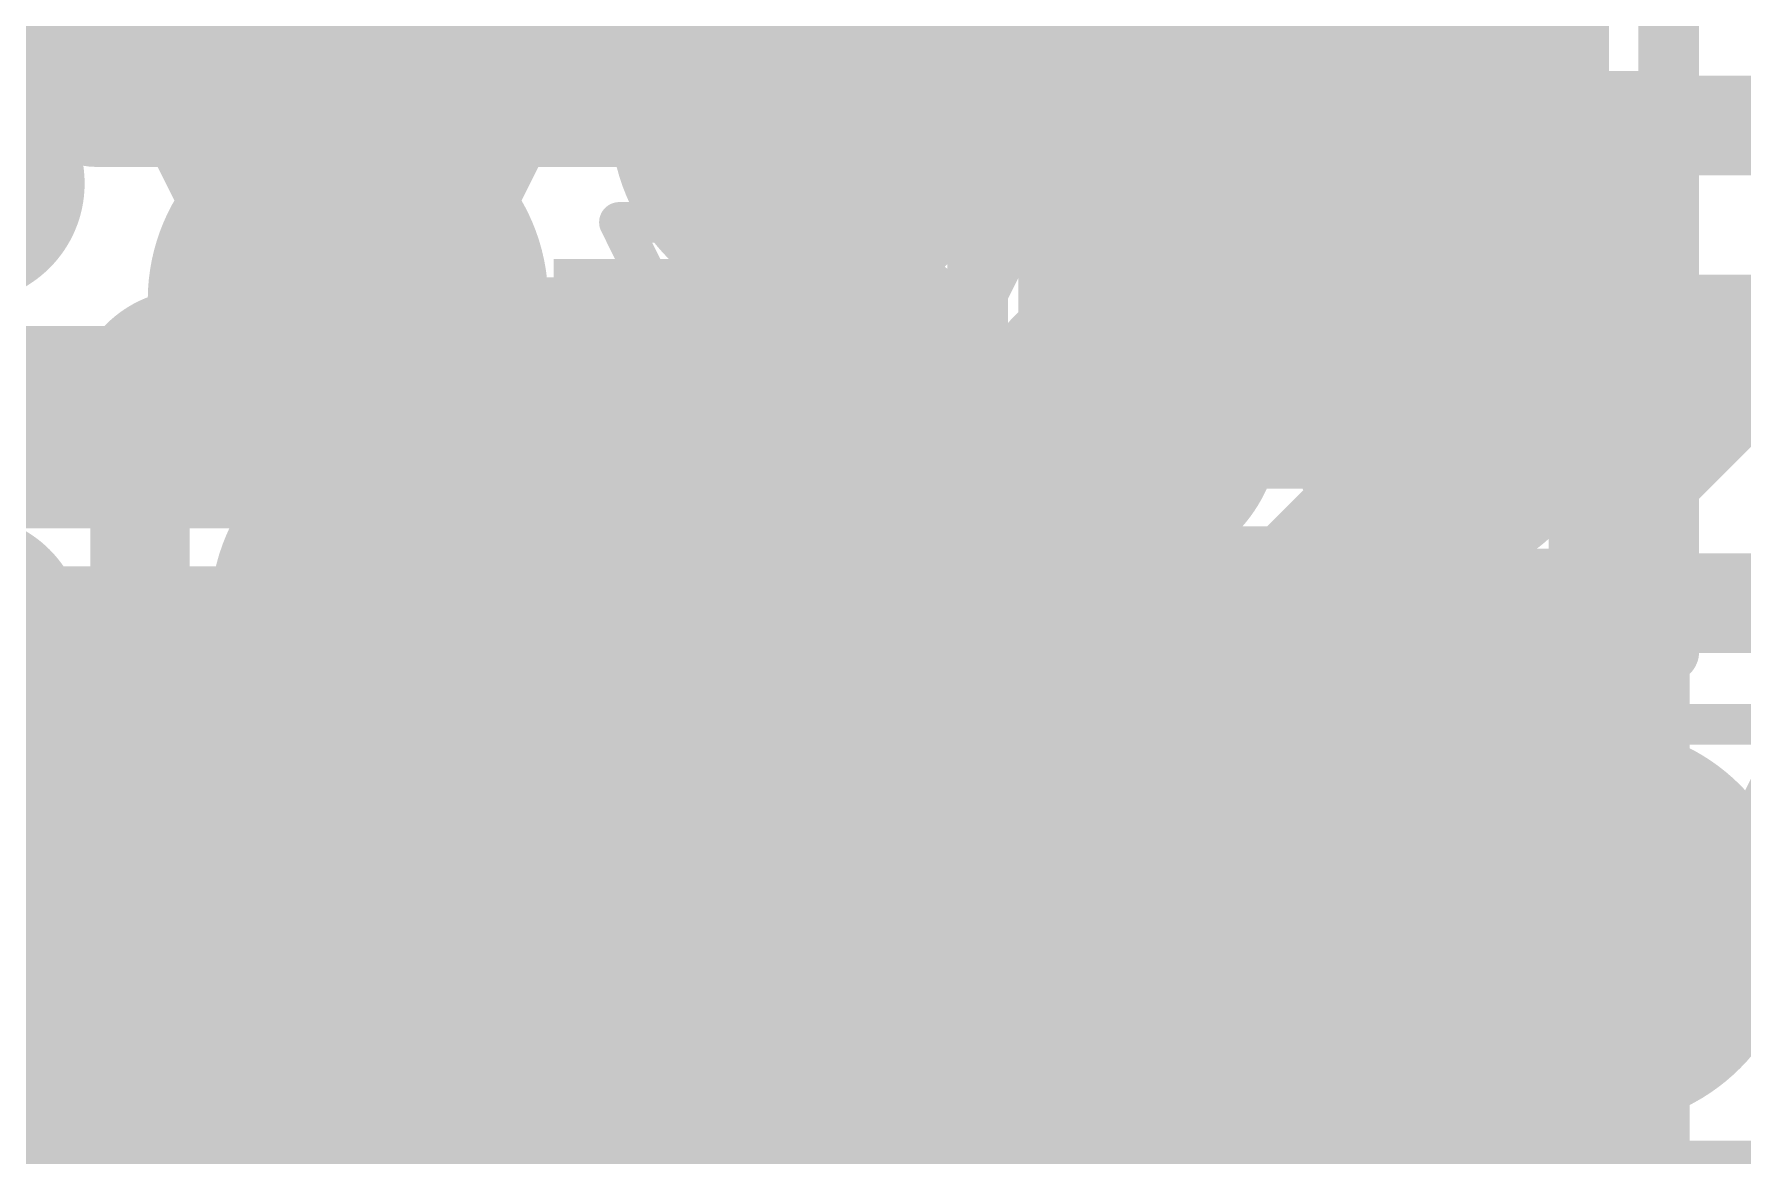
# Model space of a CAD drawing. Header units: inches. Extents: x -35 to 304, y -8 to 63.
# Drawn here: x 6.102 to 8.249, y 6.159 to 7.568 of the extents above; entities that cross this region are included whole.
import ezdxf

# ---------------------------------------------------------------- set-up
doc = ezdxf.new("R2010")
doc.units = ezdxf.units.IN
for name, color, linetype in [('Bottom Layer', 5, 'Continuous'), ('Bottom Overlay', 54, 'Continuous'), ('Bottom Paste', 16, 'Continuous'), ('Bottom Solder', 6, 'Continuous'), ('Drill Drawing', 1, 'Continuous'), ('Layer 2', 16, 'Continuous'), ('Layer 3', 76, 'Continuous'), ('Top Layer', 1, 'Continuous'), ('Top Overlay', 2, 'Continuous'), ('Top Paste', 8, 'Continuous'), ('Top Solder', 216, 'Continuous'), ('Via Holes', 16, 'Continuous')]:
    doc.layers.add(name, color=color, linetype=linetype)

# ---------------------------------------------------------------- blocks, each defined once
blk = doc.blocks.new('TSA016A2518A_B_2')
at = {"layer": 'Bottom Overlay', "const_width": 0.127}
for points in [[(-1.3664184, -1.71196), (1.3664184, -1.71196)], [(1.3664184, -1.71196), (2.080006, -1.71196)]]:
    blk.add_lwpolyline(points, dxfattribs=at)
at = {"layer": 'Bottom Overlay', "const_width": 0.0635}
blk.add_lwpolyline([(1.3346684, -1.71196, 1), (1.3981684, -1.71196, 1)], format="xyb", close=True, dxfattribs=at)
blk.add_lwpolyline([(1.3346684, -1.71196, 1), (1.3981684, -1.71196, 1)], format="xyb", close=True, dxfattribs=at)
blk = doc.blocks.new('12_WLCSP__1_56_1_56__10')
at = {"layer": 'Top Layer'}
h = blk.add_hatch(color=1, dxfattribs=at)
edge = h.paths.add_edge_path()
edge.add_arc((-0.5659983599999999, 0.5660009), 0.0999998, 0, 360)
h = blk.add_hatch(color=1, dxfattribs=at)
edge = h.paths.add_edge_path()
edge.add_arc((2.54e-06, 0.5660009), 0.0999998, 0, 360)
h = blk.add_hatch(color=1, dxfattribs=at)
edge = h.paths.add_edge_path()
edge.add_arc((0.5660009, 0.5660009), 0.0999998, 0, 360)
h = blk.add_hatch(color=1, dxfattribs=at)
edge = h.paths.add_edge_path()
edge.add_arc((-0.28299918, 0.28300172), 0.0999998, 0, 360)
h = blk.add_hatch(color=1, dxfattribs=at)
edge = h.paths.add_edge_path()
edge.add_arc((0.28300172, 0.28300172), 0.0999998, 0, 360)
h = blk.add_hatch(color=1, dxfattribs=at)
edge = h.paths.add_edge_path()
edge.add_arc((-0.5659983599999999, 2.54e-06), 0.0999998, 0, 360)
h = blk.add_hatch(color=1, dxfattribs=at)
edge = h.paths.add_edge_path()
edge.add_arc((0.5660009, 2.54e-06), 0.0999998, 0, 360)
h = blk.add_hatch(color=1, dxfattribs=at)
edge = h.paths.add_edge_path()
edge.add_arc((-0.28299918, -0.28299918), 0.0999998, 0, 360)
h = blk.add_hatch(color=1, dxfattribs=at)
edge = h.paths.add_edge_path()
edge.add_arc((0.28300172, -0.28299918), 0.0999998, 0, 360)
h = blk.add_hatch(color=1, dxfattribs=at)
edge = h.paths.add_edge_path()
edge.add_arc((-0.5659983599999999, -0.5659983599999999), 0.0999998, 0, 360)
h = blk.add_hatch(color=1, dxfattribs=at)
edge = h.paths.add_edge_path()
edge.add_arc((2.54e-06, -0.5659983599999999), 0.0999998, 0, 360)
h = blk.add_hatch(color=1, dxfattribs=at)
edge = h.paths.add_edge_path()
edge.add_arc((0.5660009, -0.5659983599999999), 0.0999998, 0, 360)
at = {"layer": 'Top Paste'}
h = blk.add_hatch(color=8, dxfattribs=at)
edge = h.paths.add_edge_path()
edge.add_arc((-0.5659983599999999, 0.5660009), 0.0999998, 0, 360)
h = blk.add_hatch(color=8, dxfattribs=at)
edge = h.paths.add_edge_path()
edge.add_arc((2.54e-06, 0.5660009), 0.0999998, 0, 360)
h = blk.add_hatch(color=8, dxfattribs=at)
edge = h.paths.add_edge_path()
edge.add_arc((0.5660009, 0.5660009), 0.0999998, 0, 360)
h = blk.add_hatch(color=8, dxfattribs=at)
edge = h.paths.add_edge_path()
edge.add_arc((-0.28299918, 0.28300172), 0.0999998, 0, 360)
h = blk.add_hatch(color=8, dxfattribs=at)
edge = h.paths.add_edge_path()
edge.add_arc((0.28300172, 0.28300172), 0.0999998, 0, 360)
h = blk.add_hatch(color=8, dxfattribs=at)
edge = h.paths.add_edge_path()
edge.add_arc((-0.5659983599999999, 2.54e-06), 0.0999998, 0, 360)
h = blk.add_hatch(color=8, dxfattribs=at)
edge = h.paths.add_edge_path()
edge.add_arc((0.5660009, 2.54e-06), 0.0999998, 0, 360)
h = blk.add_hatch(color=8, dxfattribs=at)
edge = h.paths.add_edge_path()
edge.add_arc((-0.28299918, -0.28299918), 0.0999998, 0, 360)
h = blk.add_hatch(color=8, dxfattribs=at)
edge = h.paths.add_edge_path()
edge.add_arc((0.28300172, -0.28299918), 0.0999998, 0, 360)
h = blk.add_hatch(color=8, dxfattribs=at)
edge = h.paths.add_edge_path()
edge.add_arc((-0.5659983599999999, -0.5659983599999999), 0.0999998, 0, 360)
h = blk.add_hatch(color=8, dxfattribs=at)
edge = h.paths.add_edge_path()
edge.add_arc((2.54e-06, -0.5659983599999999), 0.0999998, 0, 360)
h = blk.add_hatch(color=8, dxfattribs=at)
edge = h.paths.add_edge_path()
edge.add_arc((0.5660009, -0.5659983599999999), 0.0999998, 0, 360)
at = {"layer": 'Top Solder'}
h = blk.add_hatch(color=216, dxfattribs=at)
edge = h.paths.add_edge_path()
edge.add_arc((-0.5659983599999999, 0.5660009), 0.1499997, 0, 360)
h = blk.add_hatch(color=216, dxfattribs=at)
edge = h.paths.add_edge_path()
edge.add_arc((2.54e-06, 0.5660009), 0.1499997, 0, 360)
h = blk.add_hatch(color=216, dxfattribs=at)
edge = h.paths.add_edge_path()
edge.add_arc((0.5660009, 0.5660009), 0.1499997, 0, 360)
h = blk.add_hatch(color=216, dxfattribs=at)
edge = h.paths.add_edge_path()
edge.add_arc((-0.28299918, 0.28300172), 0.1499997, 0, 360)
h = blk.add_hatch(color=216, dxfattribs=at)
edge = h.paths.add_edge_path()
edge.add_arc((0.28300172, 0.28300172), 0.1499997, 0, 360)
h = blk.add_hatch(color=216, dxfattribs=at)
edge = h.paths.add_edge_path()
edge.add_arc((-0.5659983599999999, 2.54e-06), 0.1499997, 0, 360)
h = blk.add_hatch(color=216, dxfattribs=at)
edge = h.paths.add_edge_path()
edge.add_arc((0.5660009, 2.54e-06), 0.1499997, 0, 360)
h = blk.add_hatch(color=216, dxfattribs=at)
edge = h.paths.add_edge_path()
edge.add_arc((-0.28299918, -0.28299918), 0.1499997, 0, 360)
h = blk.add_hatch(color=216, dxfattribs=at)
edge = h.paths.add_edge_path()
edge.add_arc((0.28300172, -0.28299918), 0.1499997, 0, 360)
h = blk.add_hatch(color=216, dxfattribs=at)
edge = h.paths.add_edge_path()
edge.add_arc((-0.5659983599999999, -0.5659983599999999), 0.1499997, 0, 360)
h = blk.add_hatch(color=216, dxfattribs=at)
edge = h.paths.add_edge_path()
edge.add_arc((2.54e-06, -0.5659983599999999), 0.1499997, 0, 360)
h = blk.add_hatch(color=216, dxfattribs=at)
edge = h.paths.add_edge_path()
edge.add_arc((0.5660009, -0.5659983599999999), 0.1499997, 0, 360)
at = {"layer": 'Top Overlay', "const_width": 0.0762}
for points in [[(-0.8128, -0.8382), (-0.8128, 0.8128)], [(-0.8128, 0.8128), (0.6858, 0.8128)], [(0.8128, 0.5588), (0.8835110599999999, 0.62951106)], [(0.889, 0.508), (0.889, 0.6079998)], [(0.8128, 0.5588), (0.8835110599999999, 0.48808894)], [(0.8382, -0.8382), (0.8382, 0.1524)], [(-0.8128, -0.8382), (0.8382, -0.8382)]]:
    blk.add_lwpolyline(points, dxfattribs=at)
at = {"layer": 'Top Overlay', "const_width": 0.0381}
for points in [[(-0.83185, 0.8128, 1), (-0.79375, 0.8128, 1)], [(-0.83185, 0.8128, 1), (-0.79375, 0.8128, 1)], [(0.66675, 0.8128, 1), (0.70485, 0.8128, 1)], [(0.8644610599999999, 0.62951106, 1), (0.9025610599999999, 0.62951106, 1)], [(0.86995, 0.6079998, 1), (0.9080499999999999, 0.6079998, 1)], [(0.79375, 0.5588, 1), (0.83185, 0.5588, 1)], [(0.79375, 0.5588, 1), (0.83185, 0.5588, 1)], [(0.86995, 0.508, 1), (0.9080499999999999, 0.508, 1)], [(0.8644610599999999, 0.48808894, 1), (0.9025610599999999, 0.48808894, 1)], [(0.8191499999999999, 0.1524, 1), (0.85725, 0.1524, 1)], [(-0.83185, -0.8382, 1), (-0.79375, -0.8382, 1)], [(-0.83185, -0.8382, 1), (-0.79375, -0.8382, 1)], [(0.8191499999999999, -0.8382, 1), (0.85725, -0.8382, 1)], [(0.8191499999999999, -0.8382, 1), (0.85725, -0.8382, 1)]]:
    blk.add_lwpolyline(points, format="xyb", close=True, dxfattribs=at)
blk = doc.blocks.new('EYSHSNZWZ_12')
at = {"layer": 'Top Layer'}
for points in [[(-4.07499947, 0.1499997), (-3.52500057, 0.1499997), (-3.52500057, -0.1499997), (-4.07499947, -0.1499997)], [(-4.07499947, -0.4499991), (-3.52500057, -0.4499991), (-3.52500057, -0.7499985), (-4.07499947, -0.7499985)]]:
    blk.add_hatch(color=1, dxfattribs=at).paths.add_polyline_path(points)
at = {"layer": 'Top Paste'}
for points in [[(-4.07499947, 0.1499997), (-3.52500057, 0.1499997), (-3.52500057, -0.1499997), (-4.07499947, -0.1499997)], [(-4.01999704, -0.15017496), (-3.57999792, -0.15017496), (-3.57999792, 0.14982444), (-4.01999704, 0.14982444)], [(-4.07499947, -0.4499991), (-3.52500057, -0.4499991), (-3.52500057, -0.7499985), (-4.07499947, -0.7499985)], [(-4.01999704, -0.75000358), (-3.57999792, -0.75000358), (-3.57999792, -0.4500041799999999), (-4.01999704, -0.4500041799999999)]]:
    blk.add_hatch(color=8, dxfattribs=at).paths.add_polyline_path(points)
at = {"layer": 'Top Solder'}
for points in [[(-4.176599469999999, 0.2515997), (-3.42340057, 0.2515997), (-3.42340057, -0.2515997), (-4.176599469999999, -0.2515997)], [(-4.176599469999999, -0.3483991), (-3.42340057, -0.3483991), (-3.42340057, -0.8515985), (-4.176599469999999, -0.8515985)], [(-4.176599469999999, -1.02340156), (-3.42340057, -1.02340156), (-3.42340057, -1.52660096), (-4.176599469999999, -1.52660096)]]:
    blk.add_hatch(color=216, dxfattribs=at).paths.add_polyline_path(points)
at = {"layer": 'Top Overlay', "const_width": 0.0762}
blk.add_lwpolyline([(-4.318000000000001, -1.6764), (-4.318000000000001, 1.6764)], dxfattribs=at)
blk = doc.blocks.new('WLP_6_0_83_1_24__B_16')
at = {"layer": 'Bottom Layer'}
h = blk.add_hatch(color=5, dxfattribs=at)
edge = h.paths.add_edge_path()
edge.add_arc((-0.3999992, 0.1999996), 0.13999972, 0, 360)
h = blk.add_hatch(color=5, dxfattribs=at)
edge = h.paths.add_edge_path()
edge.add_arc((0, 0.1999996), 0.13999972, 0, 360)
h = blk.add_hatch(color=5, dxfattribs=at)
edge = h.paths.add_edge_path()
edge.add_arc((0.3999992, 0.1999996), 0.13999972, 0, 360)
h = blk.add_hatch(color=5, dxfattribs=at)
edge = h.paths.add_edge_path()
edge.add_arc((-0.3999992, -0.1999996), 0.13999972, 0, 360)
h = blk.add_hatch(color=5, dxfattribs=at)
edge = h.paths.add_edge_path()
edge.add_arc((0, -0.1999996), 0.13999972, 0, 360)
h = blk.add_hatch(color=5, dxfattribs=at)
edge = h.paths.add_edge_path()
edge.add_arc((0.3999992, -0.1999996), 0.13999972, 0, 360)
at = {"layer": 'Bottom Paste'}
h = blk.add_hatch(color=16, dxfattribs=at)
edge = h.paths.add_edge_path()
edge.add_arc((-0.3999992, 0.1999996), 0.13999972, 0, 360)
h = blk.add_hatch(color=16, dxfattribs=at)
edge = h.paths.add_edge_path()
edge.add_arc((0, 0.1999996), 0.13999972, 0, 360)
h = blk.add_hatch(color=16, dxfattribs=at)
edge = h.paths.add_edge_path()
edge.add_arc((0.3999992, 0.1999996), 0.13999972, 0, 360)
h = blk.add_hatch(color=16, dxfattribs=at)
edge = h.paths.add_edge_path()
edge.add_arc((-0.3999992, -0.1999996), 0.13999972, 0, 360)
h = blk.add_hatch(color=16, dxfattribs=at)
edge = h.paths.add_edge_path()
edge.add_arc((0, -0.1999996), 0.13999972, 0, 360)
h = blk.add_hatch(color=16, dxfattribs=at)
edge = h.paths.add_edge_path()
edge.add_arc((0.3999992, -0.1999996), 0.13999972, 0, 360)
at = {"layer": 'Bottom Solder'}
h = blk.add_hatch(color=6, dxfattribs=at)
edge = h.paths.add_edge_path()
edge.add_arc((-0.3999992, 0.1999996), 0.19500088, 0, 360)
h = blk.add_hatch(color=6, dxfattribs=at)
edge = h.paths.add_edge_path()
edge.add_arc((0, 0.1999996), 0.19500088, 0, 360)
h = blk.add_hatch(color=6, dxfattribs=at)
edge = h.paths.add_edge_path()
edge.add_arc((0.3999992, 0.1999996), 0.19500088, 0, 360)
h = blk.add_hatch(color=6, dxfattribs=at)
edge = h.paths.add_edge_path()
edge.add_arc((-0.3999992, -0.1999996), 0.19500088, 0, 360)
h = blk.add_hatch(color=6, dxfattribs=at)
edge = h.paths.add_edge_path()
edge.add_arc((0, -0.1999996), 0.19500088, 0, 360)
h = blk.add_hatch(color=6, dxfattribs=at)
edge = h.paths.add_edge_path()
edge.add_arc((0.3999992, -0.1999996), 0.19500088, 0, 360)
at = {"layer": 'Bottom Overlay', "const_width": 0.0762}
for points in [[(-0.6858, -0.4826), (-0.6858, 0.4826)], [(0.6858, 0.4826), (-0.6858, 0.4826)], [(0.6858, -0.4826), (0.6858, 0.4826)], [(0.6858, -0.4826), (-0.1016, -0.4826)], [(-0.5841999999999999, -0.6604), (-0.4571999999999999, -0.5334)], [(-0.3302, -0.6604), (-0.4571999999999999, -0.5334)], [(-0.3302, -0.6604), (-0.5841999999999999, -0.6604)]]:
    blk.add_lwpolyline(points, dxfattribs=at)
at = {"layer": 'Bottom Overlay', "const_width": 0.0381}
for points in [[(-0.70485, 0.4826, 1), (-0.66675, 0.4826, 1)], [(-0.70485, 0.4826, 1), (-0.66675, 0.4826, 1)], [(0.66675, 0.4826, 1), (0.70485, 0.4826, 1)], [(0.66675, 0.4826, 1), (0.70485, 0.4826, 1)], [(-0.70485, -0.4826, 1), (-0.66675, -0.4826, 1)], [(-0.12065, -0.4826, 1), (-0.08255, -0.4826, 1)], [(0.66675, -0.4826, 1), (0.70485, -0.4826, 1)], [(0.66675, -0.4826, 1), (0.70485, -0.4826, 1)], [(-0.47625, -0.5334, 1), (-0.43815, -0.5334, 1)], [(-0.47625, -0.5334, 1), (-0.43815, -0.5334, 1)], [(-0.60325, -0.6604, 1), (-0.5651499999999999, -0.6604, 1)], [(-0.60325, -0.6604, 1), (-0.5651499999999999, -0.6604, 1)], [(-0.34925, -0.6604, 1), (-0.31115, -0.6604, 1)], [(-0.34925, -0.6604, 1), (-0.31115, -0.6604, 1)]]:
    blk.add_lwpolyline(points, format="xyb", close=True, dxfattribs=at)
blk = doc.blocks.new('R___0201_27')
at = {"layer": 'Top Layer'}
for points in [[(-0.40999791, 0.18499963), (-0.13999845, 0.18499963), (-0.13999845, -0.18499963), (-0.40999791, -0.18499963)], [(0.14000099, 0.18499963), (0.41000045, 0.18499963), (0.41000045, -0.18499963), (0.14000099, -0.18499963)]]:
    blk.add_hatch(color=1, dxfattribs=at).paths.add_polyline_path(points)
at = {"layer": 'Top Paste'}
for points in [[(-0.40999791, 0.18499963), (-0.13999845, 0.18499963), (-0.13999845, -0.18499963), (-0.40999791, -0.18499963)], [(0.14000099, 0.18499963), (0.41000045, 0.18499963), (0.41000045, -0.18499963), (0.14000099, -0.18499963)]]:
    blk.add_hatch(color=8, dxfattribs=at).paths.add_polyline_path(points)
at = {"layer": 'Top Solder'}
for points in [[(-0.46499907, 0.24000079), (-0.08499729, 0.24000079), (-0.08499729, -0.24000079), (-0.46499907, -0.24000079)], [(0.08499983, 0.24000079), (0.46500161, 0.24000079), (0.46500161, -0.24000079), (0.08499983, -0.24000079)]]:
    blk.add_hatch(color=216, dxfattribs=at).paths.add_polyline_path(points)
at = {"layer": 'Top Overlay', "const_width": 0.0762}
for points in [[(-0.4826, -0.254), (-0.4826, 0.254)], [(-0.4826, 0.254), (0.4826, 0.254)], [(0.4826, -0.254), (0.4826, 0.254)], [(-0.4826, -0.254), (0.4826, -0.254)]]:
    blk.add_lwpolyline(points, dxfattribs=at)
at = {"layer": 'Top Overlay', "const_width": 0.0381}
for points in [[(-0.5016499999999999, 0.254, 1), (-0.46355, 0.254, 1)], [(-0.5016499999999999, 0.254, 1), (-0.46355, 0.254, 1)], [(0.46355, 0.254, 1), (0.5016499999999999, 0.254, 1)], [(0.46355, 0.254, 1), (0.5016499999999999, 0.254, 1)], [(-0.5016499999999999, -0.254, 1), (-0.46355, -0.254, 1)], [(-0.5016499999999999, -0.254, 1), (-0.46355, -0.254, 1)], [(0.46355, -0.254, 1), (0.5016499999999999, -0.254, 1)], [(0.46355, -0.254, 1), (0.5016499999999999, -0.254, 1)]]:
    blk.add_lwpolyline(points, format="xyb", close=True, dxfattribs=at)
blk = doc.blocks.new('R___0201_B_28')
at = {"layer": 'Bottom Layer'}
for points in [[(-0.40999791, 0.18499963), (-0.13999845, 0.18499963), (-0.13999845, -0.18499963), (-0.40999791, -0.18499963)], [(0.14000099, 0.18499963), (0.41000045, 0.18499963), (0.41000045, -0.18499963), (0.14000099, -0.18499963)]]:
    blk.add_hatch(color=5, dxfattribs=at).paths.add_polyline_path(points)
at = {"layer": 'Bottom Paste'}
for points in [[(-0.40999791, 0.18499963), (-0.13999845, 0.18499963), (-0.13999845, -0.18499963), (-0.40999791, -0.18499963)], [(0.14000099, 0.18499963), (0.41000045, 0.18499963), (0.41000045, -0.18499963), (0.14000099, -0.18499963)]]:
    blk.add_hatch(color=16, dxfattribs=at).paths.add_polyline_path(points)
at = {"layer": 'Bottom Solder'}
for points in [[(-0.46499907, 0.24000079), (-0.08499729, 0.24000079), (-0.08499729, -0.24000079), (-0.46499907, -0.24000079)], [(0.08499983, 0.24000079), (0.46500161, 0.24000079), (0.46500161, -0.24000079), (0.08499983, -0.24000079)]]:
    blk.add_hatch(color=6, dxfattribs=at).paths.add_polyline_path(points)
at = {"layer": 'Bottom Overlay', "const_width": 0.0762}
for points in [[(0.4826, 0.254), (-0.4826, 0.254)], [(-0.4826, -0.254), (-0.4826, 0.254)], [(0.4826, -0.254), (0.4826, 0.254)], [(0.4826, -0.254), (-0.4826, -0.254)]]:
    blk.add_lwpolyline(points, dxfattribs=at)
at = {"layer": 'Bottom Overlay', "const_width": 0.0381}
for points in [[(-0.5016499999999999, 0.254, 1), (-0.46355, 0.254, 1)], [(-0.5016499999999999, 0.254, 1), (-0.46355, 0.254, 1)], [(0.46355, 0.254, 1), (0.5016499999999999, 0.254, 1)], [(0.46355, 0.254, 1), (0.5016499999999999, 0.254, 1)], [(-0.5016499999999999, -0.254, 1), (-0.46355, -0.254, 1)], [(-0.5016499999999999, -0.254, 1), (-0.46355, -0.254, 1)], [(0.46355, -0.254, 1), (0.5016499999999999, -0.254, 1)], [(0.46355, -0.254, 1), (0.5016499999999999, -0.254, 1)]]:
    blk.add_lwpolyline(points, format="xyb", close=True, dxfattribs=at)
blk = doc.blocks.new('CAP_0201_36')
at = {"layer": 'Top Layer'}
for points in [[(-0.4499991, 0.1499997), (-0.1499997, 0.1499997), (-0.1499997, -0.1499997), (-0.4499991, -0.1499997)], [(0.1499997, 0.1499997), (0.4499991, 0.1499997), (0.4499991, -0.1499997), (0.1499997, -0.1499997)]]:
    blk.add_hatch(color=1, dxfattribs=at).paths.add_polyline_path(points)
at = {"layer": 'Top Paste'}
for points in [[(-0.4499991, 0.1499997), (-0.1499997, 0.1499997), (-0.1499997, -0.1499997), (-0.4499991, -0.1499997)], [(0.1499997, 0.1499997), (0.4499991, 0.1499997), (0.4499991, -0.1499997), (0.1499997, -0.1499997)]]:
    blk.add_hatch(color=8, dxfattribs=at).paths.add_polyline_path(points)
at = {"layer": 'Top Solder'}
for points in [[(-0.50500026, 0.20500086), (-0.09499854, 0.20500086), (-0.09499854, -0.20500086), (-0.50500026, -0.20500086)], [(0.09499854, 0.20500086), (0.50500026, 0.20500086), (0.50500026, -0.20500086), (0.09499854, -0.20500086)]]:
    blk.add_hatch(color=216, dxfattribs=at).paths.add_polyline_path(points)
at = {"layer": 'Top Overlay', "const_width": 0.0762}
for points in [[(-0.5334, 0.2286), (-0.2032, 0.2286)], [(-0.5334, 0.2286), (-0.5334, -0.2286)], [(0.2032, 0.2286), (0.5334, 0.2286)], [(0.5334, 0.2286), (0.5334, -0.2286)], [(-0.5334, -0.2286), (-0.2032, -0.2286)], [(0.2032, -0.2286), (0.5334, -0.2286)]]:
    blk.add_lwpolyline(points, dxfattribs=at)
at = {"layer": 'Top Overlay', "const_width": 0.0381}
for points in [[(-0.5524499999999999, 0.2286, 1), (-0.51435, 0.2286, 1)], [(-0.5524499999999999, 0.2286, 1), (-0.51435, 0.2286, 1)], [(-0.22225, 0.2286, 1), (-0.18415, 0.2286, 1)], [(0.18415, 0.2286, 1), (0.22225, 0.2286, 1)], [(0.51435, 0.2286, 1), (0.5524499999999999, 0.2286, 1)], [(0.51435, 0.2286, 1), (0.5524499999999999, 0.2286, 1)], [(-0.5524499999999999, -0.2286, 1), (-0.51435, -0.2286, 1)], [(-0.5524499999999999, -0.2286, 1), (-0.51435, -0.2286, 1)], [(-0.22225, -0.2286, 1), (-0.18415, -0.2286, 1)], [(0.18415, -0.2286, 1), (0.22225, -0.2286, 1)], [(0.51435, -0.2286, 1), (0.5524499999999999, -0.2286, 1)], [(0.51435, -0.2286, 1), (0.5524499999999999, -0.2286, 1)]]:
    blk.add_lwpolyline(points, format="xyb", close=True, dxfattribs=at)

msp = doc.modelspace()

# ---------------------------------------------------------------- hatches: boundary and pattern name
at = {"layer": 'Bottom Layer'}
h = msp.add_hatch(color=5, dxfattribs=at)
edge = h.paths.add_edge_path()
edge.add_arc((7.0783069, 7.463104199999999), 0.1499997, 0, 360)
for points in [[(5.64507634, 3.66460532), (7.05287642, 3.66460532), (7.05287642, 6.81239176), (5.64507634, 6.81239176)], [(5.670069939999999, 3.748412619999999), (6.81946058, 3.748412619999999), (6.81946058, 6.814609180000001), (5.670069939999999, 6.814609180000001)], [(5.670069939999999, 5.1484149), (7.5716765, 5.1484149), (7.5716765, 6.8123943), (5.670069939999999, 6.8123943)], [(6.02813882, 6.06820224), (7.260978619999999, 6.06820224), (7.260978619999999, 6.81239176), (6.02813882, 6.81239176)], [(6.81946058, 6.06892614), (7.0916927, 6.06892614), (7.0916927, 6.8123943), (6.81946058, 6.8123943)]]:
    msp.add_hatch(color=5, dxfattribs=at).paths.add_polyline_path(points)
h = msp.add_hatch(color=5, dxfattribs=at)
edge = h.paths.add_edge_path()
edge.add_arc((7.0916927, 6.500263859999999), 0.1499997, 0, 360)
h = msp.add_hatch(color=5, dxfattribs=at)
edge = h.paths.add_edge_path()
edge.add_arc((8.06805854, 6.44719818), 0.1499997, 0, 360)
at = {"layer": 'Bottom Solder'}
h = msp.add_hatch(color=6, dxfattribs=at)
edge = h.paths.add_edge_path()
edge.add_arc((7.0783069, 7.463104199999999), 0.2515997, 0, 360)
h = msp.add_hatch(color=6, dxfattribs=at)
edge = h.paths.add_edge_path()
edge.add_arc((7.0916927, 6.500263859999999), 0.2515997, 0, 360)
h = msp.add_hatch(color=6, dxfattribs=at)
edge = h.paths.add_edge_path()
edge.add_arc((8.06805854, 6.44719818), 0.2515997, 0, 360)
at = {"layer": 'Layer 2'}
h = msp.add_hatch(color=16, dxfattribs=at)
edge = h.paths.add_edge_path()
edge.add_arc((7.0783069, 7.463104199999999), 0.1499997, 0, 360)
h = msp.add_hatch(color=16, dxfattribs=at)
edge = h.paths.add_edge_path()
edge.add_arc((7.556469519999999, 7.44821218), 0.1499997, 0, 360)
h = msp.add_hatch(color=16, dxfattribs=at)
edge = h.paths.add_edge_path()
edge.add_arc((6.496723100000001, 7.233701559999999), 0.1499997, 0, 360)
h = msp.add_hatch(color=16, dxfattribs=at)
edge = h.paths.add_edge_path()
edge.add_arc((7.0916927, 7.0778497), 0.1499997, 0, 360)
h = msp.add_hatch(color=16, dxfattribs=at)
edge = h.paths.add_edge_path()
edge.add_arc((6.575249739999999, 6.840093), 0.1499997, 0, 360)
h = msp.add_hatch(color=16, dxfattribs=at)
edge = h.paths.add_edge_path()
edge.add_arc((7.53106952, 6.670413379999999), 0.1499997, 0, 360)
h = msp.add_hatch(color=16, dxfattribs=at)
edge = h.paths.add_edge_path()
edge.add_arc((7.0916927, 6.500263859999999), 0.1499997, 0, 360)
h = msp.add_hatch(color=16, dxfattribs=at)
edge = h.paths.add_edge_path()
edge.add_arc((8.06805854, 6.44719818), 0.1499997, 0, 360)
h = msp.add_hatch(color=16, dxfattribs=at)
edge = h.paths.add_edge_path()
edge.add_arc((7.629057639999999, 6.24620544), 0.1499997, 0, 360)
at = {"layer": 'Layer 3'}
h = msp.add_hatch(color=76, dxfattribs=at)
edge = h.paths.add_edge_path()
edge.add_arc((7.0783069, 7.463104199999999), 0.1499997, 0, 360)
h = msp.add_hatch(color=76, dxfattribs=at)
edge = h.paths.add_edge_path()
edge.add_arc((6.496723100000001, 7.233701559999999), 0.1499997, 0, 360)
h = msp.add_hatch(color=76, dxfattribs=at)
edge = h.paths.add_edge_path()
edge.add_arc((6.575249739999999, 6.840093), 0.1499997, 0, 360)
h = msp.add_hatch(color=76, dxfattribs=at)
edge = h.paths.add_edge_path()
edge.add_arc((7.0916927, 6.500263859999999), 0.1499997, 0, 360)
h = msp.add_hatch(color=76, dxfattribs=at)
edge = h.paths.add_edge_path()
edge.add_arc((8.06805854, 6.44719818), 0.1499997, 0, 360)
at = {"layer": 'Top Layer'}
for points in [[(6.02813882, 7.52992906), (7.112205739999999, 7.52992906), (7.112205739999999, 8.032031179999999), (6.02813882, 8.032031179999999)], [(7.33881946, 7.12041248), (8.08106842, 7.12041248), (8.08106842, 7.59671836), (7.33881946, 7.59671836)], [(6.810169259999999, 6.92663334), (7.110168659999999, 6.92663334), (7.110168659999999, 7.226399059999999), (6.810169259999999, 7.226399059999999)], [(6.848711219999999, 6.46793982), (7.01167254, 6.46793982), (7.01167254, 7.005413979999999), (6.848711219999999, 7.005413979999999)], [(7.131418299999999, 6.52041368), (7.531066979999999, 6.52041368), (7.531066979999999, 6.820413079999999), (7.131418299999999, 6.820413079999999)], [(7.13151482, 6.19540798), (7.290493419999999, 6.19540798), (7.290493419999999, 6.69643822), (7.13151482, 6.69643822)], [(7.456665299999999, 5.84541122), (8.08106842, 5.84541122), (8.08106842, 6.409555379999999), (7.456665299999999, 6.409555379999999)], [(6.208161319999999, 5.132994559999999), (6.478163319999999, 5.132994559999999), (6.478163319999999, 6.33478032), (6.208161319999999, 6.33478032)], [(6.2084585, 6.197622859999999), (7.188553059999999, 6.197622859999999), (7.188553059999999, 6.332567979999999), (6.2084585, 6.332567979999999)]]:
    msp.add_hatch(color=1, dxfattribs=at).paths.add_polyline_path(points)
h = msp.add_hatch(color=1, dxfattribs=at)
edge = h.paths.add_edge_path()
edge.add_arc((7.556469519999999, 7.44821218), 0.1499997, 0, 360)
h = msp.add_hatch(color=1, dxfattribs=at)
edge = h.paths.add_edge_path()
edge.add_arc((6.496723100000001, 7.233701559999999), 0.1499997, 0, 360)
h = msp.add_hatch(color=1, dxfattribs=at)
edge = h.paths.add_edge_path()
edge.add_arc((7.0916927, 7.0778497), 0.1499997, 0, 360)
h = msp.add_hatch(color=1, dxfattribs=at)
edge = h.paths.add_edge_path()
edge.add_arc((6.575249739999999, 6.840093), 0.1499997, 0, 360)
h = msp.add_hatch(color=1, dxfattribs=at)
edge = h.paths.add_edge_path()
edge.add_arc((7.53106952, 6.670413379999999), 0.1499997, 0, 360)
h = msp.add_hatch(color=1, dxfattribs=at)
edge = h.paths.add_edge_path()
edge.add_arc((7.629057639999999, 6.24620544), 0.1499997, 0, 360)
at = {"layer": 'Top Solder'}
h = msp.add_hatch(color=216, dxfattribs=at)
edge = h.paths.add_edge_path()
edge.add_arc((7.556469519999999, 7.44821218), 0.2515997, 0, 360)
h = msp.add_hatch(color=216, dxfattribs=at)
edge = h.paths.add_edge_path()
edge.add_arc((6.496723100000001, 7.233701559999999), 0.2515997, 0, 360)
h = msp.add_hatch(color=216, dxfattribs=at)
edge = h.paths.add_edge_path()
edge.add_arc((7.0916927, 7.0778497), 0.2515997, 0, 360)
h = msp.add_hatch(color=216, dxfattribs=at)
edge = h.paths.add_edge_path()
edge.add_arc((6.575249739999999, 6.840093), 0.2515997, 0, 360)
h = msp.add_hatch(color=216, dxfattribs=at)
edge = h.paths.add_edge_path()
edge.add_arc((7.53106952, 6.670413379999999), 0.2515997, 0, 360)
h = msp.add_hatch(color=216, dxfattribs=at)
edge = h.paths.add_edge_path()
edge.add_arc((7.629057639999999, 6.24620544), 0.2515997, 0, 360)
at = {"layer": 'Via Holes'}
h = msp.add_hatch(color=7, dxfattribs=at)
edge = h.paths.add_edge_path()
edge.add_arc((7.0783069, 7.463104199999999), 0.07499858, 0, 360)
h = msp.add_hatch(color=7, dxfattribs=at)
edge = h.paths.add_edge_path()
edge.add_arc((7.556469519999999, 7.44821218), 0.07499858, 0, 360)
h = msp.add_hatch(color=7, dxfattribs=at)
edge = h.paths.add_edge_path()
edge.add_arc((6.496723100000001, 7.233701559999999), 0.07499858, 0, 360)
h = msp.add_hatch(color=7, dxfattribs=at)
edge = h.paths.add_edge_path()
edge.add_arc((7.0916927, 7.0778497), 0.07499858, 0, 360)
h = msp.add_hatch(color=7, dxfattribs=at)
edge = h.paths.add_edge_path()
edge.add_arc((6.575249739999999, 6.840093), 0.07499858, 0, 360)
h = msp.add_hatch(color=7, dxfattribs=at)
edge = h.paths.add_edge_path()
edge.add_arc((7.53106952, 6.670413379999999), 0.07499858, 0, 360)
h = msp.add_hatch(color=7, dxfattribs=at)
edge = h.paths.add_edge_path()
edge.add_arc((7.0916927, 6.500263859999999), 0.07499858, 0, 360)
h = msp.add_hatch(color=7, dxfattribs=at)
edge = h.paths.add_edge_path()
edge.add_arc((8.06805854, 6.44719818), 0.07499858, 0, 360)
h = msp.add_hatch(color=7, dxfattribs=at)
edge = h.paths.add_edge_path()
edge.add_arc((7.629057639999999, 6.24620544), 0.07499858, 0, 360)

# ---------------------------------------------------------------- linework, layer by layer
at = {"layer": 'Bottom Layer'}
for points, const_width in [([(5.995050239999999, 7.660165019999999), (6.178725259999999, 7.476489999999999)], 0.1499997), ([(6.178725259999999, 7.476489999999999), (7.0649211, 7.476489999999999)], 0.1499997), ([(7.0649211, 7.476489999999999), (7.0783069, 7.463104199999999)], 0.1499997), ([(7.0916927, 7.476489999999999), (7.09245724, 7.477254539999999)], 0.1499997), ([(7.09245724, 7.477254539999999), (7.47291368, 7.477254539999999)], 0.1499997), ([(7.47291368, 7.477254539999999), (7.473678219999999, 7.47801908)], 0.1499997), ([(4.06801574, 7.07456294), (7.47022128, 7.07456294)], 0.254), ([(7.87367742, 6.456578399999999), (7.87367742, 7.07801988)], 0.1778), ([(7.924477420000001, 7.07801988), (7.95676082, 7.07801988)], 0.08999982), ([(7.87367742, 6.456578399999999), (7.883057639999999, 6.44719818)], 0.08999982), ([(7.883057639999999, 6.44719818), (8.06805854, 6.44719818)], 0.08999982)]:
    msp.add_lwpolyline(points, dxfattribs=dict(at, const_width=const_width))
for points, const_width in [([(6.1412247, 7.476489999999999, 1), (6.216225819999999, 7.476489999999999, 1)], 0.07499858), ([(6.1412247, 7.476489999999999, 1), (6.216225819999999, 7.476489999999999, 1)], 0.07499858), ([(7.027420539999999, 7.476489999999999, 1), (7.10242166, 7.476489999999999, 1)], 0.07499858), ([(7.027420539999999, 7.476489999999999, 1), (7.10242166, 7.476489999999999, 1)], 0.07499858), ([(7.040806339999999, 7.463104199999999, 1), (7.11580746, 7.463104199999999, 1)], 0.07499858), ([(7.054192139999999, 7.476489999999999, 1), (7.12919326, 7.476489999999999, 1)], 0.07499858), ([(7.05495668, 7.477254539999999, 1), (7.129957799999999, 7.477254539999999, 1)], 0.07499858), ([(7.05495668, 7.477254539999999, 1), (7.129957799999999, 7.477254539999999, 1)], 0.07499858), ([(7.43541312, 7.477254539999999, 1), (7.510414239999999, 7.477254539999999, 1)], 0.07499858), ([(7.43541312, 7.477254539999999, 1), (7.510414239999999, 7.477254539999999, 1)], 0.07499858), ([(7.436177659999999, 7.47801908, 1), (7.51117878, 7.47801908, 1)], 0.07499858), ([(7.40672128, 7.07456294, 1), (7.53372128, 7.07456294, 1)], 0.127), ([(7.82922742, 7.07801988, 1), (7.918127419999999, 7.07801988, 1)], 0.0889), ([(7.901978099999999, 7.07801988, 1), (7.94697674, 7.07801988, 1)], 0.04499864), ([(7.9342615, 7.07801988, 1), (7.979260139999999, 7.07801988, 1)], 0.04499864), ([(7.82922742, 6.456578399999999, 1), (7.918127419999999, 6.456578399999999, 1)], 0.0889), ([(7.851178099999998, 6.456578399999999, 1), (7.89617674, 6.456578399999999, 1)], 0.04499864), ([(7.860558319999999, 6.44719818, 1), (7.905556959999999, 6.44719818, 1)], 0.04499864), ([(7.860558319999999, 6.44719818, 1), (7.905556959999999, 6.44719818, 1)], 0.04499864), ([(8.04555922, 6.44719818, 1), (8.090557859999999, 6.44719818, 1)], 0.04499864)]:
    msp.add_lwpolyline(points, format="xyb", close=True, dxfattribs=dict(at, const_width=const_width))
at = {"layer": 'Drill Drawing', "const_width": 0.0508}
for points in [[(6.8243069, 7.7171042), (7.0783069, 7.2091042)], [(7.0783069, 7.2091042), (7.3323069, 7.7171042)], [(7.30246952, 7.70221218), (7.556469519999999, 7.19421218)], [(7.556469519999999, 7.19421218), (7.81046952, 7.70221218)], [(6.2427231, 7.487701559999999), (6.7507231, 7.487701559999999)], [(6.2427231, 7.487701559999999), (6.496723100000001, 6.979701560000001)], [(6.496723100000001, 6.979701560000001), (6.7507231, 7.487701559999999)], [(6.8376927, 7.3318497), (7.3456927, 7.3318497)], [(6.8376927, 7.3318497), (7.0916927, 6.823849699999999)], [(7.0916927, 6.823849699999999), (7.3456927, 7.3318497)], [(8.26515238, 7.107516899999999), (8.773152379999999, 7.107516899999999)], [(8.26515238, 7.107516899999999), (8.51915238, 6.599516899999999)], [(6.32124974, 7.094093), (6.82924974, 7.094093)], [(6.32124974, 7.094093), (6.575249739999999, 6.586093)], [(6.575249739999999, 6.586093), (6.82924974, 7.094093)], [(7.27706952, 6.924413379999999), (7.78506952, 6.924413379999999)], [(7.27706952, 6.924413379999999), (7.53106952, 6.416413380000001)], [(7.53106952, 6.416413380000001), (7.78506952, 6.924413379999999)], [(6.8376927, 6.754263859999999), (7.3456927, 6.754263859999999)], [(6.8376927, 6.754263859999999), (7.0916927, 6.246263859999999)], [(7.0916927, 6.246263859999999), (7.3456927, 6.754263859999999)], [(7.81405854, 6.70119818), (8.322058539999999, 6.70119818)], [(7.81405854, 6.70119818), (8.06805854, 6.19319818)], [(8.06805854, 6.19319818), (8.322058539999999, 6.70119818)], [(7.375057640000001, 6.50020544), (7.883057639999999, 6.50020544)], [(7.375057640000001, 6.50020544), (7.629057639999999, 5.992205439999999)], [(7.629057639999999, 5.992205439999999), (7.883057639999999, 6.50020544)], [(7.79394174, 6.15312714), (8.301941739999998, 6.15312714)], [(7.79394174, 6.15312714), (8.04794174, 5.64512714)]]:
    msp.add_lwpolyline(points, dxfattribs=at)
at = {"layer": 'Drill Drawing', "const_width": 0.0254}
for points in [[(6.230023099999999, 7.487701559999999, 1), (6.2554231, 7.487701559999999, 1)], [(6.230023099999999, 7.487701559999999, 1), (6.2554231, 7.487701559999999, 1)], [(6.7380231, 7.487701559999999, 1), (6.763423100000001, 7.487701559999999, 1)], [(6.7380231, 7.487701559999999, 1), (6.763423100000001, 7.487701559999999, 1)], [(6.8249927, 7.3318497, 1), (6.8503927, 7.3318497, 1)], [(6.8249927, 7.3318497, 1), (6.8503927, 7.3318497, 1)], [(7.3329927, 7.3318497, 1), (7.3583927, 7.3318497, 1)], [(7.3329927, 7.3318497, 1), (7.3583927, 7.3318497, 1)], [(7.0656069, 7.2091042, 1), (7.0910069, 7.2091042, 1)], [(7.0656069, 7.2091042, 1), (7.0910069, 7.2091042, 1)], [(7.54376952, 7.19421218, 1), (7.56916952, 7.19421218, 1)], [(7.54376952, 7.19421218, 1), (7.56916952, 7.19421218, 1)], [(8.25245238, 7.107516899999999, 1), (8.27785238, 7.107516899999999, 1)], [(8.25245238, 7.107516899999999, 1), (8.27785238, 7.107516899999999, 1)], [(6.30854974, 7.094093, 1), (6.33394974, 7.094093, 1)], [(6.30854974, 7.094093, 1), (6.33394974, 7.094093, 1)], [(6.816549739999999, 7.094093, 1), (6.84194974, 7.094093, 1)], [(6.816549739999999, 7.094093, 1), (6.84194974, 7.094093, 1)], [(6.4840231, 6.979701560000001, 1), (6.5094231, 6.979701560000001, 1)], [(6.4840231, 6.979701560000001, 1), (6.5094231, 6.979701560000001, 1)], [(7.26436952, 6.924413379999999, 1), (7.289769519999999, 6.924413379999999, 1)], [(7.26436952, 6.924413379999999, 1), (7.289769519999999, 6.924413379999999, 1)], [(7.77236952, 6.924413379999999, 1), (7.79776952, 6.924413379999999, 1)], [(7.77236952, 6.924413379999999, 1), (7.79776952, 6.924413379999999, 1)], [(7.0789927, 6.823849699999999, 1), (7.1043927, 6.823849699999999, 1)], [(7.0789927, 6.823849699999999, 1), (7.1043927, 6.823849699999999, 1)], [(6.8249927, 6.754263859999999, 1), (6.8503927, 6.754263859999999, 1)], [(6.8249927, 6.754263859999999, 1), (6.8503927, 6.754263859999999, 1)], [(7.3329927, 6.754263859999999, 1), (7.3583927, 6.754263859999999, 1)], [(7.3329927, 6.754263859999999, 1), (7.3583927, 6.754263859999999, 1)], [(7.80135854, 6.70119818, 1), (7.826758539999999, 6.70119818, 1)], [(7.80135854, 6.70119818, 1), (7.826758539999999, 6.70119818, 1)], [(6.56254974, 6.586093, 1), (6.587949739999999, 6.586093, 1)], [(6.56254974, 6.586093, 1), (6.587949739999999, 6.586093, 1)], [(7.36235764, 6.50020544, 1), (7.38775764, 6.50020544, 1)], [(7.36235764, 6.50020544, 1), (7.38775764, 6.50020544, 1)], [(7.870357639999999, 6.50020544, 1), (7.895757639999999, 6.50020544, 1)], [(7.870357639999999, 6.50020544, 1), (7.895757639999999, 6.50020544, 1)], [(7.518369519999999, 6.416413380000001, 1), (7.54376952, 6.416413380000001, 1)], [(7.518369519999999, 6.416413380000001, 1), (7.54376952, 6.416413380000001, 1)], [(7.0789927, 6.246263859999999, 1), (7.1043927, 6.246263859999999, 1)], [(7.0789927, 6.246263859999999, 1), (7.1043927, 6.246263859999999, 1)], [(8.055358539999999, 6.19319818, 1), (8.08075854, 6.19319818, 1)], [(8.055358539999999, 6.19319818, 1), (8.08075854, 6.19319818, 1)], [(7.78124174, 6.15312714, 1), (7.80664174, 6.15312714, 1)], [(7.78124174, 6.15312714, 1), (7.80664174, 6.15312714, 1)]]:
    msp.add_lwpolyline(points, format="xyb", close=True, dxfattribs=at)
at = {"layer": 'Layer 2', "const_width": 0.12500102}
for points in [[(6.547497699999999, 8.471212419999999), (7.52298724, 7.49572288)], [(7.89397202, 7.25761566), (7.89397202, 8.1867883)], [(5.297497659999999, 7.6405486), (7.029343319999999, 5.90870294)], [(7.52298724, 7.430894459999999), (7.52298724, 7.49572288)], [(7.0783069, 7.463104199999999), (7.084999799999999, 7.456411299999999)], [(7.084999799999999, 7.084542599999999), (7.084999799999999, 7.456411299999999)], [(8.06805854, 6.946526619999999), (8.5325839, 7.41105198)], [(5.18500614, 7.399484819999999), (6.92579006, 5.658700899999999)], [(7.69626604, 7.05990968), (7.89397202, 7.25761566)], [(7.084999799999999, 7.084542599999999), (7.0916927, 7.0778497)], [(7.0916927, 6.500263859999999), (7.0916927, 7.0778497)], [(7.0916927, 7.0778497), (7.10963272, 7.05990968)], [(5.17102598, 7.05990968), (6.8222368, 5.408698859999999)], [(7.10963272, 7.05990968), (7.69626604, 7.05990968)], [(8.06805854, 6.44719818), (8.06805854, 6.946526619999999)], [(7.0916927, 6.471432319999999), (7.0916927, 6.500263859999999)], [(7.0916927, 6.471432319999999), (7.32685606, 6.236268959999999)], [(7.32685606, 6.236268959999999), (7.61912116, 6.236268959999999)], [(7.61912116, 6.236268959999999), (7.629057639999999, 6.24620544)]]:
    msp.add_lwpolyline(points, dxfattribs=at)
at = {"layer": 'Layer 2', "const_width": 0.06249924}
for points in [[(7.491737619999999, 7.49572288, 1), (7.554236859999999, 7.49572288, 1)], [(7.491737619999999, 7.49572288, 1), (7.554236859999999, 7.49572288, 1)], [(7.04705728, 7.463104199999999, 1), (7.109556519999999, 7.463104199999999, 1)], [(7.053750179999999, 7.456411299999999, 1), (7.11624942, 7.456411299999999, 1)], [(7.053750179999999, 7.456411299999999, 1), (7.11624942, 7.456411299999999, 1)], [(7.491737619999999, 7.430894459999999, 1), (7.554236859999999, 7.430894459999999, 1)], [(7.862722399999999, 7.25761566, 1), (7.925221639999999, 7.25761566, 1)], [(7.862722399999999, 7.25761566, 1), (7.925221639999999, 7.25761566, 1)], [(7.053750179999999, 7.084542599999999, 1), (7.11624942, 7.084542599999999, 1)], [(7.053750179999999, 7.084542599999999, 1), (7.11624942, 7.084542599999999, 1)], [(7.06044308, 7.0778497, 1), (7.122942319999999, 7.0778497, 1)], [(7.06044308, 7.0778497, 1), (7.122942319999999, 7.0778497, 1)], [(7.06044308, 7.0778497, 1), (7.122942319999999, 7.0778497, 1)], [(7.078383099999999, 7.05990968, 1), (7.140882339999999, 7.05990968, 1)], [(7.078383099999999, 7.05990968, 1), (7.140882339999999, 7.05990968, 1)], [(7.66501642, 7.05990968, 1), (7.727515659999999, 7.05990968, 1)], [(7.66501642, 7.05990968, 1), (7.727515659999999, 7.05990968, 1)], [(8.03680892, 6.946526619999999, 1), (8.09930816, 6.946526619999999, 1)], [(8.03680892, 6.946526619999999, 1), (8.09930816, 6.946526619999999, 1)], [(7.06044308, 6.500263859999999, 1), (7.122942319999999, 6.500263859999999, 1)], [(7.06044308, 6.500263859999999, 1), (7.122942319999999, 6.500263859999999, 1)], [(7.06044308, 6.471432319999999, 1), (7.122942319999999, 6.471432319999999, 1)], [(7.06044308, 6.471432319999999, 1), (7.122942319999999, 6.471432319999999, 1)], [(8.03680892, 6.44719818, 1), (8.09930816, 6.44719818, 1)], [(7.295606439999999, 6.236268959999999, 1), (7.358105679999999, 6.236268959999999, 1)], [(7.295606439999999, 6.236268959999999, 1), (7.358105679999999, 6.236268959999999, 1)], [(7.587871539999999, 6.236268959999999, 1), (7.65037078, 6.236268959999999, 1)], [(7.587871539999999, 6.236268959999999, 1), (7.65037078, 6.236268959999999, 1)], [(7.59780802, 6.24620544, 1), (7.66030726, 6.24620544, 1)]]:
    msp.add_lwpolyline(points, format="xyb", close=True, dxfattribs=at)
at = {"layer": 'Layer 3', "const_width": 0.12500102}
for points in [[(7.530652959999999, 7.094202219999999), (7.889966439999999, 7.453515700000001)], [(7.889966439999999, 7.453515700000001), (8.41137002, 7.453515700000001)], [(6.2354206, 6.977562879999999), (6.49155928, 7.233701559999999)], [(6.49155928, 7.233701559999999), (6.496723100000001, 7.233701559999999)], [(6.496723100000001, 7.233701559999999), (6.53020538, 7.200219279999999)], [(6.53020538, 7.200219279999999), (6.827560639999999, 7.200219279999999)], [(6.827560639999999, 7.200219279999999), (6.933577699999999, 7.094202219999999)], [(7.630099039999999, 6.840093), (7.9935197, 7.20351366)], [(7.9935197, 7.20351366), (8.51492328, 7.20351366)], [(6.933577699999999, 7.094202219999999), (7.530652959999999, 7.094202219999999)], [(6.2354206, 5.61871368), (6.2354206, 6.977562879999999)], [(7.643825199999999, 6.500263859999999), (7.99707824, 6.8535169)], [(7.99707824, 6.8535169), (8.51915238, 6.8535169)], [(6.572923100000001, 6.837766359999999), (6.575249739999999, 6.840093)], [(6.572923100000001, 5.6511317), (6.572923100000001, 6.837766359999999)], [(6.575249739999999, 6.840093), (7.630099039999999, 6.840093)], [(7.0916927, 6.500263859999999), (7.643825199999999, 6.500263859999999)]]:
    msp.add_lwpolyline(points, dxfattribs=at)
at = {"layer": 'Layer 3', "const_width": 0.06249924}
for points in [[(7.85871682, 7.453515700000001, 1), (7.921216059999999, 7.453515700000001, 1)], [(7.85871682, 7.453515700000001, 1), (7.921216059999999, 7.453515700000001, 1)], [(6.460309659999999, 7.233701559999999, 1), (6.5228089, 7.233701559999999, 1)], [(6.460309659999999, 7.233701559999999, 1), (6.5228089, 7.233701559999999, 1)], [(6.46547348, 7.233701559999999, 1), (6.527972719999999, 7.233701559999999, 1)], [(6.46547348, 7.233701559999999, 1), (6.527972719999999, 7.233701559999999, 1)], [(6.498955759999999, 7.200219279999999, 1), (6.561455, 7.200219279999999, 1)], [(6.498955759999999, 7.200219279999999, 1), (6.561455, 7.200219279999999, 1)], [(6.79631102, 7.200219279999999, 1), (6.858810259999999, 7.200219279999999, 1)], [(6.79631102, 7.200219279999999, 1), (6.858810259999999, 7.200219279999999, 1)], [(7.96227008, 7.20351366, 1), (8.024769319999999, 7.20351366, 1)], [(7.96227008, 7.20351366, 1), (8.024769319999999, 7.20351366, 1)], [(6.90232808, 7.094202219999999, 1), (6.964827319999999, 7.094202219999999, 1)], [(6.90232808, 7.094202219999999, 1), (6.964827319999999, 7.094202219999999, 1)], [(7.49940334, 7.094202219999999, 1), (7.56190258, 7.094202219999999, 1)], [(7.49940334, 7.094202219999999, 1), (7.56190258, 7.094202219999999, 1)], [(6.20417098, 6.977562879999999, 1), (6.26667022, 6.977562879999999, 1)], [(6.20417098, 6.977562879999999, 1), (6.26667022, 6.977562879999999, 1)], [(7.965828619999999, 6.8535169, 1), (8.02832786, 6.8535169, 1)], [(7.965828619999999, 6.8535169, 1), (8.02832786, 6.8535169, 1)], [(6.54167348, 6.837766359999999, 1), (6.604172719999999, 6.837766359999999, 1)], [(6.54167348, 6.837766359999999, 1), (6.604172719999999, 6.837766359999999, 1)], [(6.544000119999999, 6.840093, 1), (6.60649936, 6.840093, 1)], [(6.544000119999999, 6.840093, 1), (6.60649936, 6.840093, 1)], [(7.598849420000001, 6.840093, 1), (7.66134866, 6.840093, 1)], [(7.598849420000001, 6.840093, 1), (7.66134866, 6.840093, 1)], [(7.06044308, 6.500263859999999, 1), (7.122942319999999, 6.500263859999999, 1)], [(7.61257558, 6.500263859999999, 1), (7.67507482, 6.500263859999999, 1)], [(7.61257558, 6.500263859999999, 1), (7.67507482, 6.500263859999999, 1)]]:
    msp.add_lwpolyline(points, format="xyb", close=True, dxfattribs=at)
at = {"layer": 'Top Layer'}
for points, const_width in [([(6.46848338, 7.205461839999999), (6.496723100000001, 7.233701559999999)], 0.1524), ([(6.311727279999999, 7.09761344), (6.419575679999999, 7.205461839999999)], 0.1524), ([(6.419575679999999, 7.205461839999999), (6.46848338, 7.205461839999999)], 0.1524), ([(6.298846939999999, 7.09761344), (6.311727279999999, 7.09761344)], 0.1524), ([(6.96016896, 7.08061322), (6.96155072, 7.07923146)], 0.1524), ([(6.93370724, 7.028896279999999), (6.958449379999999, 7.05363842)], 0.1524), ([(6.558874359999999, 6.82371762), (6.575249739999999, 6.840093)], 0.1524), ([(6.02495366, 6.82371762), (6.558874359999999, 6.82371762)], 0.1524), ([(7.5188064, 6.658150259999999), (7.53106952, 6.670413379999999)], 0.127), ([(5.73284858, 6.531612539999999), (6.298846939999999, 6.531612539999999)], 0.1499997), ([(6.298846939999999, 6.531612539999999), (6.939948019999999, 6.531612539999999)], 0.127)]:
    msp.add_lwpolyline(points, dxfattribs=dict(at, const_width=const_width))
for points, const_width in [([(6.4586231, 7.233701559999999, 1), (6.534823100000001, 7.233701559999999, 1)], 0.0762), ([(6.381475679999999, 7.205461839999999, 1), (6.457675679999999, 7.205461839999999, 1)], 0.0762), ([(6.381475679999999, 7.205461839999999, 1), (6.457675679999999, 7.205461839999999, 1)], 0.0762), ([(6.43038338, 7.205461839999999, 1), (6.50658338, 7.205461839999999, 1)], 0.0762), ([(6.43038338, 7.205461839999999, 1), (6.50658338, 7.205461839999999, 1)], 0.0762), ([(6.26074694, 7.09761344, 1), (6.336946939999999, 7.09761344, 1)], 0.0762), ([(6.273627279999999, 7.09761344, 1), (6.34982728, 7.09761344, 1)], 0.0762), ([(6.273627279999999, 7.09761344, 1), (6.34982728, 7.09761344, 1)], 0.0762), ([(6.92206896, 7.08061322, 1), (6.99826896, 7.08061322, 1)], 0.0762), ([(6.92345072, 7.07923146, 1), (6.99965072, 7.07923146, 1)], 0.0762), ([(6.920349379999999, 7.05363842, 1), (6.996549379999999, 7.05363842, 1)], 0.0762), ([(6.89560724, 7.028896279999999, 1), (6.97180724, 7.028896279999999, 1)], 0.0762), ([(6.537149739999999, 6.840093, 1), (6.613349739999999, 6.840093, 1)], 0.0762), ([(6.520774359999999, 6.82371762, 1), (6.596974359999999, 6.82371762, 1)], 0.0762), ([(6.520774359999999, 6.82371762, 1), (6.596974359999999, 6.82371762, 1)], 0.0762), ([(7.487056399999999, 6.658150259999999, 1), (7.550556399999999, 6.658150259999999, 1)], 0.0635), ([(7.499319519999999, 6.670413379999999, 1), (7.562819519999999, 6.670413379999999, 1)], 0.0635), ([(6.26134638, 6.531612539999999, 1), (6.3363475, 6.531612539999999, 1)], 0.07499858), ([(6.26709694, 6.531612539999999, 1), (6.33059694, 6.531612539999999, 1)], 0.0635), ([(6.908198019999999, 6.531612539999999, 1), (6.97169802, 6.531612539999999, 1)], 0.0635)]:
    msp.add_lwpolyline(points, format="xyb", close=True, dxfattribs=dict(at, const_width=const_width))

# ---------------------------------------------------------------- block references
for name, p in [('EYSHSNZWZ_12', (11.60607026, 7.27041218)), ('12_WLCSP__1_56_1_56__10', (5.73284604, 7.097610899999999)), ('R___0201_27', (6.618160499999999, 5.903013339999999))]:
    msp.add_blockref(name, p)
for name, p, rotation in [('TSA016A2518A_B_2', (4.92004604, 6.21467896), 90), ('WLP_6_0_83_1_24__B_16', (7.673677819999999, 7.47801908), 270), ('CAP_0201_36', (6.96016896, 7.380612619999999), 90), ('R___0201_B_28', (7.883057639999999, 6.172199999999999), 270)]:
    msp.add_blockref(name, p, dxfattribs=dict(rotation=rotation))

doc.saveas('drawing.dxf')
